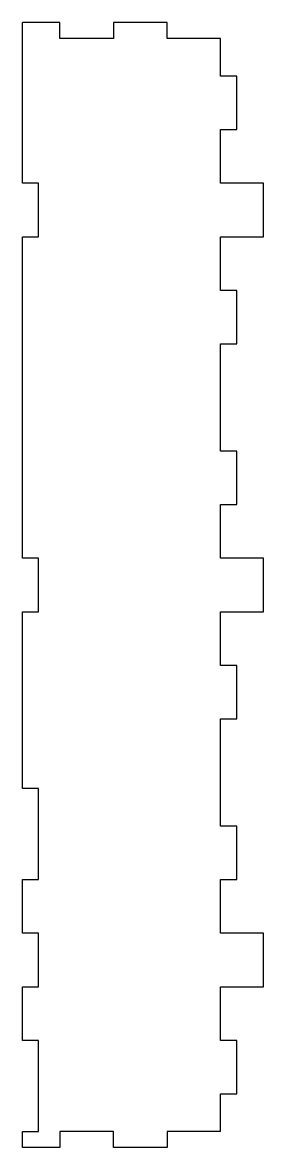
# Model space of a CAD drawing. Extents: x -40 to 5, y 0 to 210.
import ezdxf

# ---------------------------------------------------------------- set-up
doc = ezdxf.new("R2010")
doc.units = 0
doc.layers.add('Shape2DView', color=7, linetype='CONTINUOUS')

msp = doc.modelspace()

# ---------------------------------------------------------------- linework, layer by layer
at = {"layer": 'Shape2DView'}
for p, q in [((-33, 210), (-40, 210)), ((-40, 180), (-40, 210)), ((-33, 207), (-33, 210)), ((-13, 210), (-23, 210)), ((-23, 210), (-23, 207)), ((-13, 207), (-13, 210)), ((-23, 207), (-33, 207)), ((-3, 207), (-13, 207)), ((-3, 200), (-3, 207)), ((0, 200), (-3, 200)), ((0, 190), (0, 200)), ((-3, 180), (-3, 190)), ((-3, 190), (0, 190)), ((-37, 180), (-40, 180)), ((-37, 170), (-37, 180)), ((5, 180), (-3, 180)), ((5, 170), (5, 180)), ((-40, 170), (-37, 170)), ((-40, 110), (-40, 170)), ((-3, 160), (-3, 170)), ((-3, 170), (5, 170)), ((0, 160), (-3, 160)), ((0, 150), (0, 160)), ((-3, 130), (-3, 150)), ((-3, 150), (0, 150)), ((0, 130), (-3, 130)), ((0, 120), (0, 130)), ((-3, 110), (-3, 120)), ((-3, 120), (0, 120)), ((-37, 110), (-40, 110)), ((-37, 100), (-37, 110)), ((5, 110), (-3, 110)), ((5, 100), (5, 110)), ((-40, 100), (-37, 100)), ((-40, 67), (-40, 100)), ((-3, 90), (-3, 100)), ((-3, 100), (5, 100)), ((0, 90), (-3, 90)), ((0, 80), (0, 90)), ((-3, 60), (-3, 80)), ((-3, 80), (0, 80)), ((-37, 67), (-40, 67)), ((-37, 50), (-37, 67)), ((0, 60), (-3, 60)), ((0, 50), (0, 60)), ((-40, 50), (-37, 50)), ((-40, 40), (-40, 50)), ((-3, 40), (-3, 50)), ((-3, 50), (0, 50)), ((-37, 40), (-40, 40)), ((-37, 30), (-37, 40)), ((5, 40), (-3, 40)), ((5, 30), (5, 40)), ((-40, 30), (-37, 30)), ((-40, 20), (-40, 30)), ((-3, 20), (-3, 30)), ((-3, 30), (5, 30)), ((-37, 20), (-40, 20)), ((-37, 3), (-37, 20)), ((0, 20), (-3, 20)), ((0, 10), (0, 20)), ((-3, 3), (-3, 10)), ((-3, 10), (0, 10)), ((-40, 3), (-37, 3)), ((-40, 0), (-40, 3)), ((-33, 3), (-33, 0)), ((-23, 3), (-33, 3)), ((-23, 0), (-23, 3)), ((-13, 3), (-13, 0)), ((-3, 3), (-13, 3)), ((-33, 0), (-40, 0)), ((-13, 0), (-23, 0))]:
    msp.add_line(p, q, dxfattribs=at)

doc.saveas('drawing.dxf')
